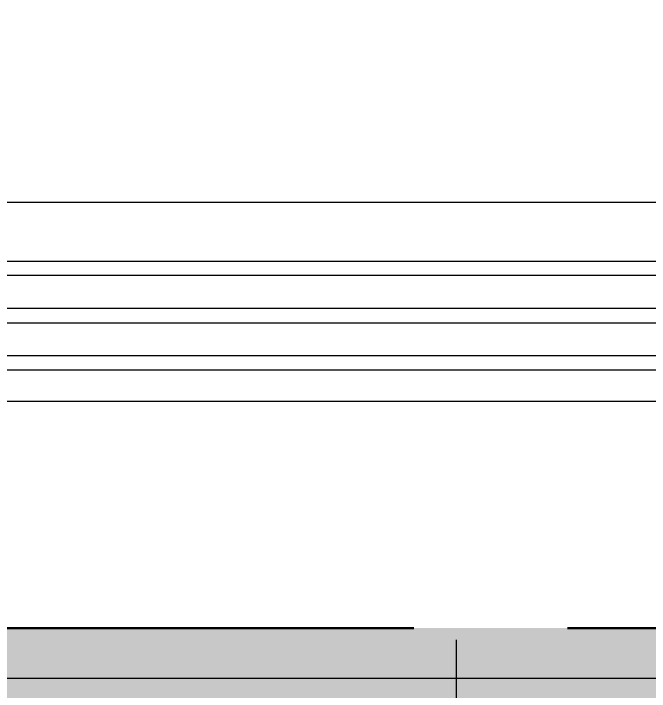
# Model space of a CAD drawing. Header units: centimetres. Extents: x 0.3 to 84.3, y 0.3 to 59.7.
# Drawn here: x 54.695 to 55.233, y 16.06 to 16.634 of the extents above; entities that cross this region are included whole.
import ezdxf

# ---------------------------------------------------------------- set-up
doc = ezdxf.new("R2010")
doc.units = ezdxf.units.CM
for name, pattern in [('AUSGEZOGEN', [0]), ('LINIE_23', [0.79, 0.4, -0.13, 0, -0.13, 0, -0.13]), ('PUNKT', [6.35, 0, -6.35]), ('RAND', [44.45, 12.7, -6.35, 12.7, -6.35, 0, -6.35]), ('VERDECKT', [9.525, 6.35, -3.175])]:
    doc.linetypes.add(name, pattern=pattern)
for name, color, linetype, lineweight in [('Bauachsen grob', 7, 'RAND', 25), ('Bodenplatte', 7, 'AUSGEZOGEN', 35), ('Deckendaemmung', 7, 'AUSGEZOGEN', 25), ('Detailmasse', 7, 'AUSGEZOGEN', 25), ('Fenster', 7, 'AUSGEZOGEN', 35), ('Vorhangbrett', 7, 'AUSGEZOGEN', 25), ('Wand Beton bewehrt', 7, 'AUSGEZOGEN', 35)]:
    doc.layers.add(name, color=color, linetype=linetype, lineweight=lineweight)

msp = doc.modelspace()

# ---------------------------------------------------------------- hatches: boundary and pattern name
at = {"layer": 'Bodenplatte', "linetype": 'AUSGEZOGEN', "lineweight": 25, "true_color": 0xe0ffe0}
msp.add_hatch(color=254, dxfattribs=at).paths.add_polyline_path([(31.66, 16.114), (31.66, 15.954), (62.72, 15.954), (62.72, 16.114)])
at = {"layer": 'Deckendaemmung', "linetype": 'AUSGEZOGEN', "lineweight": 25, "true_color": 0xfffddf}
msp.add_hatch(color=7, dxfattribs=at).paths.add_polyline_path([(63.04, 16.114), (47.44, 16.114), (47.44, 11.404), (49.54, 11.404), (49.54, 11.092), (55.87, 11.092), (55.87, 11.404), (56.9, 11.404), (56.9, 11.092), (63.04, 11.092)])

# ---------------------------------------------------------------- linework, layer by layer
at = {"layer": 'Bauachsen grob', "color": 32, "linetype": 'LINIE_23', "lineweight": 50, "true_color": 0xc36e14}
msp.add_line((21.964, 16.114), (72.416, 16.114), dxfattribs=at)
at = {"layer": 'Bodenplatte', "color": 92, "linetype": 'VERDECKT', "lineweight": 35, "true_color": 0x00c600}
msp.add_line((62.72, 16.114), (31.66, 16.114), dxfattribs=at)
at = {"layer": 'Detailmasse', "color": 253, "linetype": 'AUSGEZOGEN', "lineweight": 25, "true_color": 0xa0a0a0}
msp.add_line((55.07, 15.954), (55.07, 16.104), dxfattribs=at)
at = {"layer": 'Fenster', "color": 7, "linetype": 'AUSGEZOGEN', "lineweight": 25}
for p, q in [((55.568, 16.474), (52.776, 16.474)), ((52.75, 16.4244), (55.594, 16.4244)), ((55.594, 16.4124), (52.75, 16.4124)), ((55.594, 16.3844), (52.75, 16.3844)), ((52.75, 16.3724), (55.594, 16.3724)), ((55.594, 16.3444), (52.75, 16.3444)), ((52.75, 16.3324), (55.594, 16.3324)), ((52.7796, 16.306), (55.5644, 16.306)), ((55.6944, 16.0714), (52.7796, 16.0714))]:
    msp.add_line(p, q, dxfattribs=at)
at = {"layer": 'Vorhangbrett', "color": 191, "linetype": 'PUNKT', "lineweight": 25, "true_color": 0xbe96ea}
msp.add_line((48.85, 16.634), (62.37, 16.634), dxfattribs=at)
at = {"layer": 'Wand Beton bewehrt', "color": 180, "linetype": 'PUNKT', "lineweight": 35}
for p, q in [((56, 16.254), (49.41, 16.254)), ((49.64, 16.114), (55.77, 16.114))]:
    msp.add_line(p, q, dxfattribs=at)

doc.saveas('drawing.dxf')
